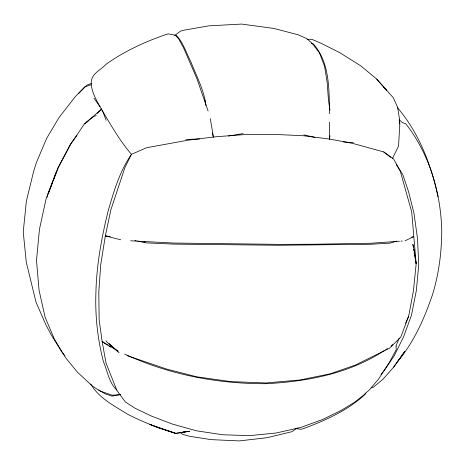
<?xml version="1.0" encoding="UTF-8"?>
<svg xmlns="http://www.w3.org/2000/svg" width="465" height="465" viewBox="0 0 465 465"><rect width="100%" height="100%" fill="white"/><g stroke="black" fill="none" stroke-linecap="round" stroke-linejoin="round"><path stroke-width="0.7" d="M329.586 113.594C328.988 89.96 330.057 62.839 313.422 44.018L311.573 43.181M329.487 139.331L329.569 122.144M307.074 39.327L311.823 39.322L320.466 42.978L339.537 52.545L360.881 65.937L376.726 79.097L393.227 97.691L397.651 107.345L399.406 118.558L399.801 124.085L398.581 145.998L392.379 158.658M329.604 139.326L329.912 135.734M127.125 355.649L166.58 369.047L196.73 376.813L230.803 381.62L266.021 382.968L299.844 379.992L330.336 373.79L355.33 365.066L389.42 348.268L400.772 337.137L408.683 316.107L413.402 291.084L416.158 263.789L411.699 211.901L400.348 171.358L393.745 159.1L383.735 151.927L352.598 143.365L329.447 139.047L303.459 135.751L274.612 134.408L244.823 134.554L215.661 136.774L187.965 140.192L146.684 147.707L131.456 154.322L124.969 167.417L110.856 209.837L105.334 235.918L100.731 264.637L98.813 291.944L99.144 319.92L102.155 341.577L105.991 362.979L116.884 390.414L125.335 401.94L134.978 408.194L151.235 416.001L172.23 424.028L196.521 430.817L222.729 434.769L249.676 435.641L276.123 433.008L300.797 427.463L322.85 419.389L341.136 410.438L354.812 402.074L363.049 395.593L369.756 389.484L378.708 378.824L389.327 362.485L396.209 349.732L396.122 346.134M47.099 197.259L47.575 195.172M365.56 393.024L365.101 394.396C347.698 410.461 325.645 420.331 303.686 428.532L301.093 429.3L295.746 428.567M56.556 171.137L46.157 198.567L39.455 229.251L36.497 260.412L39.06 290.247L45.111 317.206L54.475 339.351L65.484 357.533L77.37 372.105L92.349 386.049L100.056 391.053L112.327 395.244L120.121 394.558M47.831 194.498L58.02 167.673L70.529 143.993L76.946 135.507M48.261 193.928L52.888 181.798M53.405 180.449L55.207 175.735M55.719 174.387L58.294 167.644L70.907 143.912L84.438 123.876L93.378 116.669L96.29 115.506M395.994 346.059L399.139 338.113M405.585 323.222L408.683 316.107M393.657 367.118L404.719 351.54L393.657 367.118L383.05 379.19L373.174 387.357L371.07 387.88M397.343 361.863C413.949 342.223 424.347 318.589 432.578 294.45C438.896 273.687 441.651 252.297 441.75 230.634C440.82 192.644 429.416 154.049 405.852 123.87L402.394 122.626L399.383 119.86M380.986 374.395L384.206 370.471L394.105 356.004L403.568 336.875L411.484 315.154L416.349 290.555L418.738 264.69L417.512 238.685L414.001 213.383L408.601 191.801L402.713 174.387L396.354 164.709M391.245 346.14L392.617 344.548M100.829 110.048L101.818 108.996L86.606 122.016M78.666 93.471L86.926 85.083L91.512 83.485M97.139 113.448L101.818 108.996M174.863 35.328L180.507 31.161L182.943 30.376L208.669 25.871L241.62 24.075L273.943 28.458L298.332 34.834L306.9 38.665L312.654 43.902L319.536 53.033L324.553 66.216L327.168 82.439L328.482 100.335L329.964 110.124M84.438 123.876L87.99 121.365M297.327 427.986L291.944 431.671L267.032 437.71L239.213 440.925L210.86 439.611L188.982 436.158L182.361 434.223L180.158 432.63M384.45 350.482C349.517 373.523 307.121 381.625 265.928 383.701C217.428 383.898 168.673 374.604 124.62 354.016M385.671 349.697L387.508 348.523M405.131 240.748L413.74 236.633L411.752 237.098M183.623 432.148L184.925 431.671M91.024 84.81L84.607 86.961L75.15 96.819L58.997 117.593L46.663 138.338L36.34 162.715L33.62 171.451L26.383 201.124L23.25 231.936L26.267 262.109L36.014 302.169L45.994 325.029L50.737 333.969L61.886 352.11L64.995 355.905M396.883 241.073L390.007 243.149L370.477 244.282L278.762 245.264L173.41 244.102L146.022 242.881L137.71 241.143M174.927 35.567L176.177 35.218C183.338 42.548 186.186 52.876 190.859 61.781C196.428 76.126 204.106 90.111 205.943 105.572M120.853 394.605L111.792 396.128L105.427 393.901L98.72 390.007M228.443 136.042L243.189 133.6M175.706 433.374L149.887 424.487L156.612 427.108L175.706 433.374L189.522 431.253L175.706 433.374C159.21 428.352 143.069 422.15 127.706 414.298C114.477 405.904 98.696 398.156 90.791 384.003M182.728 432.107L186.808 431.59M399.528 241.236L370.867 243.247L314.224 244.235L278.82 244.363L173.061 243.032L130.636 240.789M400.929 241.114L402.33 240.992M185.965 139.442L199.479 138.977M343.234 141.872L353.377 142.691M120.702 239.783L105.334 235.918L110.321 236.551M143.83 241.881L145.237 242.062M105.334 235.918L106.729 236.179M134.937 240.568L136.321 240.858M303.79 134.85L314.898 137.408M311.341 43.309L312.654 43.902M107.578 345.175L102.155 341.577L103.433 342.217M102.155 341.577L118.133 351.052M108.781 345.972L110.589 347.175M383.735 151.927L390.757 157.397M116.93 390.123C109.054 383.236 107.525 370.936 103.422 361.7C97.609 339.276 95.116 316.148 95.895 292.997C96.522 265.376 101.469 238.132 108.054 211.366C113.745 191.568 119.592 171.446 131.456 154.322C118.627 139.512 109.333 122.161 99.196 105.485C95.488 98.237 91.163 90.762 91.192 82.369C91.512 73.458 100.905 69.965 106.165 64.222C124.649 51.034 145.44 41.559 166.859 34.207L168.382 33.881L175.386 35.235L178.74 39.019L183.785 48.308L196.968 78.835L208.093 111.013M119.087 352.697L106.787 341.885L105.979 340.723M109.13 343.594L117.523 351.255M376.726 79.097L386.543 90.303L383.503 86.775M397.54 107.758C419 132.944 431.189 164.808 438.018 196.84M93.971 98.26L100.167 106.735M102.323 110.327L106.136 120.319M212.185 132.938L213.325 137.099M204.966 100.533L205.309 101.887M399.162 120.609L399.801 124.085M413.304 247.107L412.827 244.328L413.548 246.508L416.158 263.789L414.135 251.972M413.658 249.194L413.897 250.583M210.285 118.587L213.458 137.065"/></g></svg>
